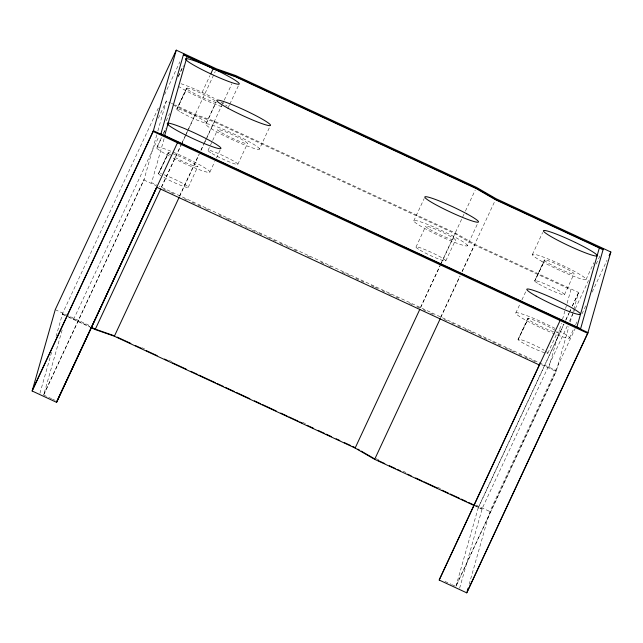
<?xml version="1.0" encoding="UTF-8"?>
<svg xmlns="http://www.w3.org/2000/svg" width="643" height="643" viewBox="0 0 643 643"><rect width="100%" height="100%" fill="white"/><g stroke="black" fill="none" stroke-linecap="round" stroke-linejoin="round"><path stroke-width="0.48" stroke-dasharray="3.21 2.41" d="M39.938 393.291L51.705 351.866M56.078 336.45L62.709 313.125L159.086 106.433M51.609 398.708L43.668 395.019L62.258 329.546M43.668 395.019L143.928 180L156.763 134.805M157.865 130.939L166.36 101.007L170.508 102.936M169.213 156.016A29.594 2.885 25 0 1 157.254 148.67L156.755 148.155L157.109 146.909L161.618 137.248M164.094 138.719L151.603 182.7L156.562 184.999M459.616 588.208L482.387 508.042L567.303 325.937M469.141 584.391L489.837 511.506L575.188 328.485M548.921 367.225L561.411 323.244M562.496 319.426L570.912 289.784L473.264 244.428L455.18 233.819L214.408 121.993L195.215 115.29L173.594 105.251M563.782 324.217L478.328 507.48L455.895 586.48L556.155 371.461L568.862 326.708M570.22 321.926L572.399 314.282M572.664 313.326L573.484 310.456M573.757 309.5L578.587 292.469L474.92 244.316L455.405 233.039L214.625 121.214L195.432 114.51L174.719 104.889M186.43 88.236L176.809 109.27L187.049 88.083L176.921 108.876M168.12 152.713L158.499 173.739L168.739 152.56L158.612 173.345M544.332 260.037L534.711 281.063L544.951 259.885L534.823 280.669M527.71 318.566L518.089 339.592L528.329 318.414L518.202 339.207M206.564 122.861L216.048 102.253A16.437 1.607 25 0 1 192.844 92.721A16.437 1.607 25 0 1 193.856 90.205A16.437 1.607 25 0 1 216.201 101.875M188.254 187.338L197.739 166.722M564.466 294.663L573.95 274.047A16.437 1.607 25 0 0 554.017 262.915A16.437 1.607 25 0 0 549.749 263.968A16.437 1.607 25 0 0 573.95 274.047M547.844 353.192L557.328 332.584M164.608 94.593L179.895 61.816M158.323 118.248L166.36 101.007M178.288 76.292L183.207 65.747M178.344 76.654L183.263 66.108M73.551 319.491L159.014 136.228M166.199 120.804L169.591 113.546M163.258 133.728L165.717 128.455M156.755 148.155L161.674 137.61M163.724 133.214L165.773 128.825M43.885 394.239L144.153 179.22M202.135 92.367L209.923 75.673M161.313 187.226L181.696 143.518M182.122 142.609L185.94 134.411M186.366 133.503L188.061 129.862M188.487 128.946L215.236 71.582M161.594 187.089L181.053 145.358M181.479 144.45L185.28 136.284M185.706 135.376L187.394 131.751M187.82 130.842L195.432 114.51M205.881 123.978L216.12 102.004M179.654 195.745L198.767 154.77M200.889 150.221L204.281 142.931M204.707 142.023L206.403 138.382M206.829 137.473L222.116 104.688M222.542 103.78L223.812 101.047M224.238 100.139L231.882 83.751M179.51 196.517L199.394 153.878M201.09 150.245L203.63 144.804M204.048 143.895L205.744 140.262M206.162 139.362L214.625 121.214M208.019 150.43L212.222 141.404M212.648 140.504L217.696 129.669M228.169 107.646L229.398 105.01M229.808 104.126L238.826 84.796M209.859 172.115L214.778 161.57M216.418 158.057L220.107 150.149M237.838 164.278L247.515 143.518M259.338 149.208A29.594 2.885 25 0 0 221.425 128.544A29.594 2.885 25 0 0 217.061 132.024A29.594 2.885 25 0 0 259.338 149.208L269.578 127.242M413.746 220.919L424.187 198.542M415.997 247.025L425.674 226.264M420.434 307.571L440.817 263.871M441.243 262.955L465.018 211.965M465.444 211.057L475.209 190.111M420.715 307.434L440.174 265.704M440.6 264.795L455.405 233.039M445.808 260.873L455.493 240.112M467.22 245.859A29.594 2.885 25 0 0 430.159 225.452A29.594 2.885 25 0 0 424.364 228.249A29.594 2.885 25 0 0 467.22 245.859L477.878 223.017M440.801 317.031L459.914 276.056M462.036 271.499L494.724 201.388M440.656 317.803L460.115 276.072M462.229 271.539L474.92 244.316M532.404 254.515L542.644 232.549M559.032 330.558A29.594 2.885 25 0 1 554.089 333.677A29.594 2.885 25 0 1 515.782 313.045L520.283 303.383M521.923 299.863L526.022 291.078M565.896 319.684L568.862 313.334M569.28 312.426L570.55 309.701M572.246 306.076L578.587 292.469M478.103 508.267L563.983 324.096M565.679 320.463L569.063 313.205M569.481 312.297L570.751 309.58M572.447 305.947L578.37 293.248M586.078 279.44L593.859 262.746M569.425 321.379L574.946 309.54M575.372 308.632L588.538 280.404M596.174 264.016L600.425 254.909M569.449 337.977L573.958 328.308M575.598 324.795L577.237 321.275M581.979 313.921L585.797 305.722M592.171 292.067L607.032 260.198M456.112 585.709L556.372 370.689L159.215 186.229M157.109 146.909L157.752 146.925A29.594 2.885 25 0 1 171.552 151.483M171.335 103.314L173.819 104.471M143.928 180L156.289 185.747M163.547 189.114L166.28 190.384M170.837 192.498L173.57 193.768M184.501 198.848L187.234 200.118M191.791 202.232L194.524 203.501M198.173 205.197L200.905 206.467M205.455 208.581L208.195 209.851M219.126 214.931L221.859 216.193M226.416 218.315L229.149 219.584M232.79 221.272L235.523 222.542M240.08 224.656L244.637 226.778M245.546 227.196L248.278 228.466M251.927 230.162L258.301 233.12M259.209 233.546L261.942 234.816M267.416 237.355L271.965 239.469M272.881 239.895L275.614 241.165M280.171 243.279L282.904 244.549M286.545 246.237L289.278 247.507M293.835 249.629L296.568 250.891M307.499 255.97L310.231 257.24M321.162 262.32L323.903 263.59M328.452 265.704L331.185 266.974M342.124 272.053L346.673 274.167M347.59 274.593L350.322 275.863M355.788 278.395L360.345 280.517M361.253 280.935L363.986 282.205M371.276 285.588L374.009 286.858M374.917 287.284L377.65 288.554M382.207 290.668L384.94 291.938M388.589 293.634L391.322 294.904M395.879 297.018L398.612 298.288M409.543 303.367L412.276 304.637M416.833 306.751L419.566 308.021M423.207 309.709L425.939 310.979M430.497 313.101L433.229 314.363M444.16 319.442L446.893 320.712M451.45 322.826L454.183 324.096M457.832 325.792L460.565 327.062M465.114 329.176L469.671 331.29M470.588 331.716L474.229 333.412M478.786 335.525L483.343 337.639M484.251 338.065L486.984 339.335M492.45 341.867L497.007 343.989M497.915 344.407L500.648 345.677M505.205 347.799L510.671 350.331M511.587 350.756L514.32 352.026M518.869 354.14L521.602 355.41M525.251 357.106L527.983 358.376M532.541 360.49L535.273 361.76M541.639 364.718L556.155 371.461M141.95 347.718L144.675 348.988M169.213 360.377L171.938 361.647M302.773 422.411L305.497 423.681M55.25 309.661L90.952 326.242M375.898 458.588L378.631 459.858M403.209 471.271L405.934 472.533M437.787 487.33L440.519 488.6M476.013 505.085L489.837 511.506M62.484 313.905L89.819 326.604M474.88 505.446L482.162 508.822M62.371 314.298L66.1 316.026M68.584 317.184L89.763 327.022M474.687 505.792L482.057 509.216M52.493 399.118L55.137 400.348M445.004 581.425L451.354 584.366M452.262 584.792L454.987 586.054M515.782 313.045A29.594 2.885 25 0 1 555.512 328.661M546.212 351.584A16.437 1.607 25 0 1 533.425 348.265A16.437 1.607 25 0 1 519.239 339.255A16.437 1.607 25 0 1 544.107 350.25M556.693 331.41A16.437 1.607 25 0 1 556.251 332.511M553.51 331.74A16.437 1.607 25 0 1 531.616 321.637A16.437 1.607 25 0 1 533.409 319.876A16.437 1.607 25 0 1 555.022 330.245M173.104 152.118A29.594 2.885 25 0 1 209.843 172.155A29.594 2.885 25 0 1 170.877 156.892M164.182 174.792A16.437 1.607 25 0 1 184.517 184.388A16.437 1.607 25 0 1 183.906 186.526A16.437 1.607 25 0 1 163.499 177.203M161.023 175.732A16.437 1.607 25 0 1 161.546 173.891M172.573 153.573A16.437 1.607 25 0 1 193.447 163.185A16.437 1.607 25 0 1 193.913 165.878A16.437 1.607 25 0 1 173.063 156.378M171.753 155.614A16.437 1.607 25 0 1 170.258 152.849M221.69 106.634A29.594 2.885 25 0 1 179.156 86.749M180.98 83.727A29.594 2.885 25 0 1 214.232 98.331M220.879 102.004A29.594 2.885 25 0 1 227.108 106.167M420.048 250.159A16.437 1.607 25 0 0 445.189 261.042A16.437 1.607 25 0 0 427.474 250.641A16.437 1.607 25 0 0 420.048 250.159M429.725 229.398A16.437 1.607 25 0 0 454.866 240.281A16.437 1.607 25 0 0 437.152 229.889A16.437 1.607 25 0 0 429.725 229.398M212.069 153.564A16.437 1.607 25 0 0 237.211 164.447A16.437 1.607 25 0 0 219.496 154.055A16.437 1.607 25 0 0 212.069 153.564M221.747 132.804A16.437 1.607 25 0 0 246.896 143.686A16.437 1.607 25 0 0 229.173 133.294A16.437 1.607 25 0 0 221.747 132.804M180.908 112.212A16.437 1.607 25 0 0 205.985 123.038A16.437 1.607 25 0 0 188.069 112.573A16.437 1.607 25 0 0 180.908 112.212M538.81 284.013A16.437 1.607 25 0 0 563.887 294.832A16.437 1.607 25 0 0 545.979 284.375A16.437 1.607 25 0 0 538.81 284.013M541.727 261.323A29.594 2.885 25 0 0 585.62 279.729A29.594 2.885 25 0 0 550.368 259.885A29.594 2.885 25 0 0 541.727 261.323"/><path stroke-width="0.96" d="M177.806 142.055L56.576 402.341L32.15 391L55.25 309.661L176.262 50.154L216.514 68.849L235.708 75.552L476.479 187.378L496.002 198.663L610.85 252L587.75 333.339L466.738 592.846L439.225 580.066L439.563 578.893M56.576 402.341L156.635 187.451M32.15 391L153.163 131.493L176.262 50.154M160.838 134.178L183.713 53.618M164.672 135.52L187.105 56.52M466.738 592.846L587.975 332.56L153.38 130.714L32.375 390.221M467.236 591.102L468.056 588.224M539.718 364.268L539.493 365.047L156.836 187.322M560.463 319.78L439.225 580.066M576.9 326.974L599.332 247.981M580.516 329.095L603.399 248.536M167.357 124.943L168.177 123.183M56.905 401.168L156.747 187.057M210.743 73.913L213.195 68.64M90.671 327.44L95.172 329.529L160.742 188.905M95.172 329.529L114.366 336.233L179.092 197.425M473.778 505.374L374.66 459.335L355.137 448.058L419.863 309.251M374.66 459.335L440.23 318.711M439.45 579.287L539.831 363.874M609.154 255.641L610.85 252M96.193 329.457L114.47 335.839M183.488 54.398L216.289 69.637L235.483 76.332L476.262 188.166L495.777 199.443L603.174 249.315M183.384 54.792L216.177 70.023L235.37 76.726L476.15 188.552L495.665 199.828L603.062 249.709M160.943 133.784L580.629 328.702M153.163 131.493L587.75 333.339M117.195 337.109L130.826 343.434M135.368 345.548L141.733 348.498M146.274 350.612L157.173 355.675M164.447 359.051L168.08 360.739M172.621 362.845L186.253 369.178M190.794 371.284L197.152 374.242M198.968 375.086L215.325 382.681M217.141 383.525L223.507 386.483M225.323 387.327L234.406 391.547M236.222 392.391L249.854 398.716M254.395 400.83L260.753 403.78M262.577 404.624L276.201 410.957M280.742 413.063L287.108 416.021M288.924 416.865L298.006 421.085M299.823 421.929L302.548 423.19M307.097 425.304L313.454 428.254M317.996 430.368L324.361 433.318M326.178 434.162L331.627 436.693M336.168 438.807L339.801 440.495M344.343 442.601L350.708 445.559M352.525 446.403L355.249 447.665M114.366 336.233L355.137 448.058M91.636 327.448L95.285 329.136M378.414 460.637L384.779 463.595M389.328 465.709L395.702 468.667M397.527 469.511L400.251 470.78M407.533 474.164L411.174 475.852M415.724 477.966L422.097 480.924M423.914 481.768L437.57 488.109M442.119 490.223L448.493 493.181M450.309 494.033L459.407 498.253M461.232 499.105L466.689 501.636M468.514 502.48L473.971 505.02M357.797 449.135L359.493 450.116M361.189 451.097L373.921 458.451M186.02 58.706L185.562 58.987L186.631 60.466A29.594 2.885 25 0 0 227.526 81.058A29.594 2.885 25 0 0 228.82 76.501A29.594 2.885 25 0 0 187.121 58.73L186.02 58.706M167.71 123.175L167.252 123.464L168.321 124.943A29.594 2.885 25 0 0 209.216 145.527A29.594 2.885 25 0 0 210.51 140.978A29.594 2.885 25 0 0 168.812 123.199L167.71 123.175M575.292 242.419L571.105 240.442A29.594 2.885 25 0 0 546.028 233.425L548.125 234.824A29.594 2.885 25 0 0 592.766 255.351A29.594 2.885 25 0 0 575.292 242.419M466.722 213.773L463.064 211.844A29.594 2.885 25 0 0 428.318 197.136A29.594 2.885 25 0 0 436.573 205.149L440.23 207.078A29.594 2.885 25 0 0 474.976 221.787A29.594 2.885 25 0 0 466.722 213.773M536.174 296.126A29.594 2.885 25 0 0 580.058 314.531A29.594 2.885 25 0 0 544.806 294.687A29.594 2.885 25 0 0 536.174 296.126M228.128 108.297A29.594 2.885 25 0 0 270.398 125.481A29.594 2.885 25 0 0 232.485 104.817A29.594 2.885 25 0 0 228.128 108.297"/></g></svg>
